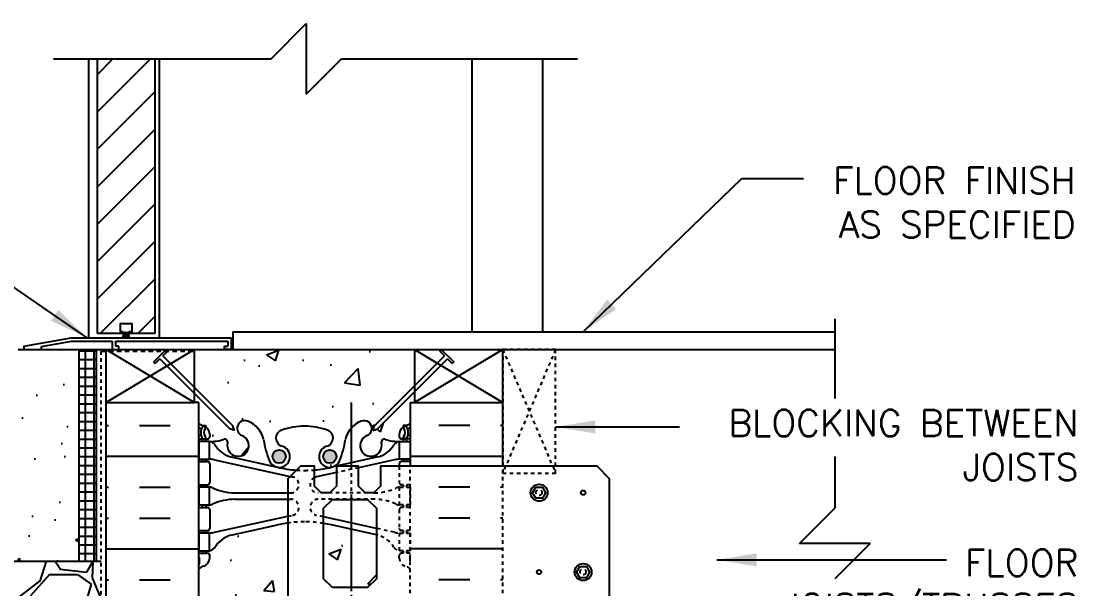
# Model space of a CAD drawing. Header units: inches. Extents: x -6.8 to 40.4, y 60.9 to 144.1.
# Drawn here: x 10.25 to 40.15, y 98.46 to 114.55 of the extents above; entities that cross this region are included whole.
import ezdxf

# ---------------------------------------------------------------- set-up
doc = ezdxf.new("R2010")
doc.units = ezdxf.units.IN
doc.header["$LTSCALE"] = 0.5
doc.header["$MEASUREMENT"] = 0
doc.linetypes.add('DASHED2', pattern=[0.375, 0.25, -0.125])
doc.linetypes.add('HIDDEN2', pattern=[0.1875, 0.125, -0.0625])
for name, color, linetype in [('HATCH', 12, 'Continuous'), ('Hidden2', 12, 'HIDDEN2'), ('LINE18', 9, 'Continuous'), ('line25', 2, 'Continuous'), ('LINE3', 3, 'Continuous'), ('LINE50', 5, 'Continuous'), ('LINE9', 9, 'Continuous'), ('TEXT', 4, 'Continuous'), ('Web_Edge', 9, 'Continuous')]:
    doc.layers.add(name, color=color, linetype=linetype)
doc.styles.add('DIM', font='romans.shx', dxfattribs={"width": 0.7})
doc.styles.add('ROMANS', font='romans.shx', dxfattribs={"height": 0.75})
doc.dimstyles.new('ext_12', dxfattribs={"dimscale": 12, "dimtxt": 0.09375, "dimasz": 0.09375, "dimexe": 0.09375, "dimexo": 0.0625, "dimgap": 0.0625, "dimtad": 1, "dimdec": 1, "dimzin": 3, "dimdsep": 46, "dimlunit": 4, "dimtxsty": 'DIM', "dimcen": 0.09, "dimdle": 0.09375, "dimclrt": 4, "dimadec": 0, "dimazin": 0, "dimtfac": 1, "dimtdec": 1, "dimtmove": 2, "dimatfit": 3, "dimfxl": 1, "dimfrac": 2, "dimtolj": 1, "dimtzin": 0, "dimarcsym": 0})

msp = doc.modelspace()

# ---------------------------------------------------------------- hatches: boundary and pattern name
at = {"layer": 'HATCH'}
h = msp.add_hatch(dxfattribs=at)
h.set_pattern_fill('AR-CONC', color=256, scale=0.5)
h.paths.add_polyline_path([(21.144, 81.102, -0.317837), (20.977, 81.338), (20.977, 81.405, -0.414214), (21.04, 81.468), (21.087, 81.468), (21.087, 81.538), (20.982, 81.538, -0.188973), (20.826, 81.633, 0.196323), (20.377, 81.979), (19.055, 82.269, 0.057795), (18.287, 82.358, 0.057795), (17.519, 82.269), (16.197, 81.979, 0.196323), (15.748, 81.633, -0.188973), (15.592, 81.538), (15.487, 81.538), (15.487, 81.468), (15.535, 81.468, -0.414214), (15.597, 81.405), (15.597, 81.338, -0.317837), (15.43, 81.102, 0.082415), (15.287, 81.023), (15.287, 79.496), (17.256, 79.496), (18.256, 78.496), (18.256, 80.496), (19.256, 79.496), (21.287, 79.496), (21.287, 81.023, 0.082415)])
h.paths.add_polyline_path([(21.287, 87.242), (21.287, 89.331, 0.064398), (21.177, 89.397), (21.087, 89.397), (21.087, 89.438, -0.249069), (20.977, 89.645), (20.977, 89.713, -0.414214), (21.04, 89.775), (21.087, 89.775), (21.087, 89.845), (20.982, 89.845, 0.10046), (20.588, 89.788, -0.601435), (20.469, 89.893, 2.182095), (20.059, 89.68, -1), (19.895, 89.272, -0.24438), (19.447, 89.792, 0.053157), (19.281, 90.407, 0.223253), (19.081, 90.571), (19.061, 90.576, 0.955472), (18.923, 89.982, -0.735593), (18.936, 89.524, -0.082755), (18.287, 89.416, -0.082755), (17.638, 89.524, -0.735593), (17.651, 89.982, 0.955472), (17.513, 90.576), (17.493, 90.571, 0.223253), (17.293, 90.407, 0.053157), (17.127, 89.792, -0.24438), (16.679, 89.272, -1), (16.515, 89.68, 2.182095), (16.105, 89.893, -0.601435), (15.986, 89.788, 0.10046), (15.592, 89.845), (15.487, 89.845), (15.487, 89.775), (15.535, 89.775, -0.414214), (15.597, 89.713), (15.597, 89.645, -0.249069), (15.487, 89.438), (15.487, 89.397), (15.397, 89.397, 0.064398), (15.287, 89.331), (15.287, 87.242), (15.287, 85.153, 0.064398), (15.397, 85.087), (15.487, 85.087), (15.487, 85.045, -0.249069), (15.597, 84.838), (15.597, 84.77, -0.414214), (15.535, 84.708), (15.487, 84.708), (15.487, 84.638), (15.592, 84.638, 0.10046), (15.986, 84.695, -0.601435), (16.105, 84.59, 2.182095), (16.515, 84.803, -1), (16.679, 85.211, -0.24438), (17.127, 84.691, 0.053157), (17.293, 84.077, 0.223253), (17.493, 83.912), (17.513, 83.907, 0.955472), (17.651, 84.501, -0.735593), (17.638, 84.959, -0.082755), (18.287, 85.067, -0.082755), (18.936, 84.959, -0.735593), (18.923, 84.501, 0.955472), (19.061, 83.907), (19.081, 83.912, 0.223253), (19.281, 84.077, 0.053157), (19.447, 84.691, -0.24438), (19.895, 85.211, -1), (20.059, 84.803, 2.182095), (20.469, 84.59, -0.601435), (20.588, 84.695, 0.10046), (20.982, 84.638), (21.087, 84.638), (21.087, 84.708), (21.04, 84.708, -0.414214), (20.977, 84.77), (20.977, 84.838, -0.249069), (21.087, 85.045), (21.087, 85.087), (21.177, 85.087, 0.064398), (21.287, 85.153)])
h.paths.add_polyline_path([(21.287, 95.934), (20.443, 95.934), (20.443, 96.497), (20.256, 96.684), (20.006, 96.684), (19.818, 96.497), (19.818, 95.934), (19.193, 95.934), (19.193, 96.497), (19.006, 96.684), (18.756, 96.684), (18.568, 96.497), (18.568, 95.934), (18.172, 95.934), (17.818, 96.288), (17.818, 100.325, 0.022683), (17.519, 100.269), (16.197, 99.979, 0.196323), (15.748, 99.633, -0.188973), (15.592, 99.538), (15.487, 99.538), (15.487, 99.468), (15.535, 99.468, -0.414214), (15.597, 99.405), (15.597, 99.338, -0.317837), (15.43, 99.102, 0.082415), (15.287, 99.023), (15.287, 93.46, 0.082415), (15.43, 93.381, -0.317837), (15.597, 93.145), (15.597, 93.078, -0.414214), (15.535, 93.015), (15.487, 93.015), (15.487, 92.945), (15.592, 92.945, -0.188973), (15.748, 92.851, 0.196323), (16.197, 92.504), (17.519, 92.214, 0.057795), (18.287, 92.125, 0.057795), (19.055, 92.214), (20.377, 92.504, 0.196323), (20.826, 92.851, -0.188973), (20.982, 92.945), (21.087, 92.945), (21.087, 93.015), (21.04, 93.015, -0.414214), (20.977, 93.078), (20.977, 93.145, -0.317837), (21.144, 93.381, 0.082415), (21.287, 93.46)])
h.paths.add_polyline_path([(20.327, 99.99), (19.055, 100.269, 0.017332), (18.827, 100.315), (18.827, 98.742), (19.077, 98.492), (20.077, 98.492), (20.327, 98.742)], flags=17)
h.paths.add_polyline_path([(21.412, 105.242), (15.162, 105.242), (15.162, 104.175), (16.258, 103.08), (16.298, 102.951), (16.17, 102.991), (15.162, 103.999), (15.162, 103.742), (15.287, 103.742), (15.287, 103.153, 0.064398), (15.397, 103.087), (15.487, 103.087), (15.487, 103.045, -0.249069), (15.597, 102.838), (15.597, 102.77, -0.414214), (15.535, 102.708), (15.487, 102.708), (15.487, 102.638), (15.592, 102.638, 0.10046), (15.986, 102.695, -0.601435), (16.105, 102.59, 2.182095), (16.515, 102.803, -1), (16.679, 103.211, -0.24438), (17.127, 102.691, 0.053157), (17.293, 102.077, 0.223253), (17.493, 101.912), (17.513, 101.907, 0.955472), (17.651, 102.501, -0.735593), (17.638, 102.959, -0.082755), (18.287, 103.067, -0.082755), (18.936, 102.959, -0.735593), (18.923, 102.501, 0.955472), (19.061, 101.907), (19.081, 101.912, 0.223253), (19.281, 102.077, 0.053157), (19.447, 102.691, -0.24438), (19.895, 103.211, -1), (20.059, 102.803, 2.182095), (20.469, 102.59, -0.601435), (20.588, 102.695, 0.10046), (20.982, 102.638), (21.087, 102.638), (21.087, 102.708), (21.04, 102.708, -0.414214), (20.977, 102.77), (20.977, 102.838, -0.249069), (21.087, 103.045), (21.087, 103.087), (21.177, 103.087, 0.064398), (21.287, 103.153), (21.287, 103.742), (21.412, 103.742), (21.412, 104.045), (20.359, 102.991), (20.23, 102.951), (20.27, 103.08), (21.412, 104.221)])
h.paths.add_polyline_path([(21.287, 127.882, 0.082415), (21.144, 127.961, -0.317837), (20.977, 128.197), (20.977, 128.265, -0.414214), (21.04, 128.327), (21.087, 128.327), (21.087, 128.397), (20.982, 128.397, -0.188973), (20.826, 128.492, 0.196323), (20.377, 128.838), (19.055, 129.129, 0.057795), (18.287, 129.218, 0.057795), (17.519, 129.129), (16.197, 128.838, 0.196323), (15.748, 128.492, -0.188973), (15.592, 128.397), (15.487, 128.397), (15.487, 128.327), (15.535, 128.327, -0.414214), (15.597, 128.265), (15.597, 128.197, -0.317837), (15.43, 127.961, 0.082415), (15.287, 127.882), (15.287, 125.101), (15.912, 125.101), (15.912, 125.151), (17.862, 125.151, 0.414214), (17.987, 125.276), (17.987, 125.351, -1), (18.587, 125.351), (18.587, 125.276, 0.414214), (18.712, 125.151), (20.662, 125.151), (20.662, 125.101), (21.287, 125.101)])
h.paths.add_polyline_path([(21.287, 134.101), (21.287, 136.19, 0.064398), (21.177, 136.256), (21.087, 136.256), (21.087, 136.298, -0.249069), (20.977, 136.505), (20.977, 136.572, -0.414214), (21.04, 136.635), (21.087, 136.635), (21.087, 136.705), (20.982, 136.705, 0.10046), (20.588, 136.648, -0.601435), (20.469, 136.752, 2.182095), (20.059, 136.54, -1), (19.895, 136.131, -0.24438), (19.447, 136.652, 0.053157), (19.281, 137.266, 0.223253), (19.081, 137.431), (19.061, 137.435, 0.955472), (18.923, 136.842, -0.735593), (18.936, 136.384, -0.082755), (18.287, 136.275, -0.082755), (17.638, 136.384, -0.735593), (17.651, 136.842, 0.955472), (17.513, 137.435), (17.493, 137.431, 0.223253), (17.293, 137.266, 0.053157), (17.127, 136.652, -0.24438), (16.679, 136.131, -1), (16.515, 136.54, 2.182095), (16.105, 136.752, -0.601435), (15.986, 136.648, 0.10046), (15.592, 136.705), (15.487, 136.705), (15.487, 136.635), (15.535, 136.635, -0.414214), (15.597, 136.572), (15.597, 136.505, -0.249069), (15.487, 136.298), (15.487, 136.256), (15.397, 136.256, 0.064398), (15.287, 136.19), (15.287, 134.101), (15.287, 132.012, 0.064398), (15.397, 131.946), (15.487, 131.946), (15.487, 131.904, -0.249069), (15.597, 131.697), (15.597, 131.63, -0.414214), (15.535, 131.567), (15.487, 131.567), (15.487, 131.497), (15.592, 131.497, 0.10046), (15.986, 131.554, -0.601435), (16.105, 131.449, 2.182095), (16.515, 131.662, -1), (16.679, 132.071, -0.24438), (17.127, 131.55, 0.053157), (17.293, 130.936, 0.223253), (17.493, 130.771), (17.513, 130.767, 0.955472), (17.651, 131.36, -0.735593), (17.638, 131.818, -0.082755), (18.287, 131.926, -0.082755), (18.936, 131.818, -0.735593), (18.923, 131.36, 0.955472), (19.061, 130.767), (19.081, 130.771, 0.223253), (19.281, 130.936, 0.053157), (19.447, 131.55, -0.24438), (19.895, 132.071, -1), (20.059, 131.662, 2.182095), (20.469, 131.449, -0.601435), (20.588, 131.554, 0.10046), (20.982, 131.497), (21.087, 131.497), (21.087, 131.567), (21.04, 131.567, -0.414214), (20.977, 131.63), (20.977, 131.697, -0.249069), (21.087, 131.904), (21.087, 131.946), (21.177, 131.946, 0.064398), (21.287, 132.012)])
h.paths.add_polyline_path([(20.977, 140.005, -0.317837), (21.144, 140.24, 0.082415), (21.287, 140.32), (21.287, 143.101), (19.287, 143.101), (18.287, 142.101), (18.287, 144.101), (17.287, 143.101), (15.287, 143.101), (15.287, 140.32, 0.082415), (15.43, 140.24, -0.317837), (15.597, 140.005), (15.597, 139.937, -0.414214), (15.535, 139.875), (15.487, 139.875), (15.487, 139.805), (15.592, 139.805, -0.188973), (15.748, 139.71, 0.196323), (16.197, 139.364), (17.519, 139.073, 0.057795), (18.287, 138.984, 0.057795), (19.055, 139.073), (20.377, 139.364, 0.196323), (20.826, 139.71, -0.188973), (20.982, 139.805), (21.087, 139.805), (21.087, 139.875), (21.04, 139.875, -0.414214), (20.977, 139.937)])
h = msp.add_hatch(dxfattribs=at)
h.set_pattern_fill('ANSI31', color=256, scale=6, style=0)
h.set_pattern_definition([(45, (-108.6243, -52.5442), (-0.53033, 0.53033), [])])
h.paths.add_polyline_path([(12.412, 105.697), (14.037, 105.697), (14.037, 113.481), (12.412, 113.481)])
h = msp.add_hatch(dxfattribs=at)
h.set_pattern_fill('AR-CONC', color=256, scale=0.5)
h.paths.add_polyline_path([(11.881, 105.242), (10.162, 105.242), (7.975, 105.242), (3.503, 105.094), (3.516, 104.242), (2.516, 103.242), (4.516, 103.242), (3.516, 102.242), (3.516, 99.242), (11.881, 99.242)])
h = msp.add_hatch(dxfattribs=at)
h.set_pattern_fill('NET', color=256, scale=2, style=0)
h.set_pattern_definition([(0, (-109.18147, -52.5442), (0, 0.25), []), (90, (-109.18147, -52.5442), (-0.25, 2e-17), [])])
h.paths.add_polyline_path([(12.381, 101.946), (11.881, 102.08), (11.881, 99.242), (12.381, 99.242)])
h.paths.add_polyline_path([(12.381, 104.143), (11.881, 104.232), (11.881, 102.08), (12.381, 101.946)])
h.paths.add_polyline_path([(12.381, 105.242), (11.881, 105.242), (11.881, 104.232), (12.381, 104.143)])
h = msp.add_hatch(dxfattribs=at)
h.set_pattern_fill('INSUL', color=256, scale=7, style=0)
h.set_pattern_definition([(0, (-108.9002, -52.662), (0, 2.625), []), (0, (-108.9002, -51.787), (0, 2.625), [0.875, -0.875]), (0, (-108.9002, -50.912), (0, 2.625), [0.875, -0.875])])
edge = h.paths.add_edge_path()
edge.add_line((15.287, 103.742), (12.662, 103.742))
edge.add_line((12.662, 103.742), (12.662, 91.155))
edge.add_arc((11.491, 91.136), 1.171, -0.9422, 0.9422, ccw=False)
edge.add_line((12.662, 91.117), (12.662, 87.242))
edge.add_line((12.662, 87.242), (13.1, 87.242))
edge.add_line((13.1, 87.242), (13.1, 87.742))
edge.add_line((13.1, 87.742), (14.6, 87.742))
edge.add_line((14.6, 87.742), (14.6, 87.242))
edge.add_line((14.6, 87.242), (15.287, 87.242))
edge.add_line((15.287, 87.242), (15.287, 90.492))
edge.add_line((15.287, 90.492), (15.287, 103.742))
h = msp.add_hatch(dxfattribs=at)
h.set_pattern_fill('GRAVEL', color=256, scale=3, style=0)
h.set_pattern_definition([(228.0128, (5.40048, 82.49644), (-23.9999947, -27.000004), [0.40361, -39.95726]), (184.9697, (5.13048, 82.19644), (36.0000032, 2.9999739), [0.6926, -68.56777]), (132.5104, (4.44048, 82.13644), (29.9999722, -33.000026), [0.48836, -48.3481]), (267.2737, (3.27048, 81.38644), (2.9999881, 60.0000009), [0.63071, -62.44067]), (292.8337, (3.24048, 80.75644), (-15.0000297, 35.9999892), [0.61847, -61.22812]), (357.2737, (3.48048, 80.18644), (-60.0000009, 2.9999881), [0.63071, -62.44067]), (37.6942, (4.11048, 80.15644), (-39.00002204, -29.9999712), [0.83409, -82.57455]), (72.2553, (4.77048, 80.66644), (21.0000323, 65.9999887), [0.78746, -77.95896]), (121.4296, (5.01048, 81.41644), (-24.0000247, 38.9999851), [0.63285, -62.65222]), (175.2364, (4.68048, 81.95644), (33.000003, -2.9999746), [0.7225, -35.40229]), (222.3974, (3.96048, 82.01644), (-36.00002205, -32.99997625), [0.934344, -92.500125]), (138.8141, (6.24048, 81.35644), (-21.000009, 17.999992), [0.3189, -31.57153]), (171.4692, (6.00048, 81.56644), (38.9999949, -6.0000237), [0.60671, -60.06453]), (225, (5.4005, 81.6564), (-3e-16, -3), [0.42426, -3.81838]), (203.1986, (5.1905, 82.01644), (14.999999, 6.000004), [0.22847, -22.61885]), (291.8014, (4.9805, 81.92644), (-3, 9), [0.3231, -15.83239]), (30.9638, (5.1005, 81.62644), (8.999994, 6.000007), [0.52479, -16.96807]), (161.565, (5.5505, 81.8964), (6, -2.999995), [0.37947, -9.10736]), (16.3895, (3.24048, 81.92644), (30.0000066, 8.9999781), [0.5316, -52.62853]), (70.3462, (3.75048, 82.07644), (-11.9999857, -33.0000064), [0.44598, -44.15222]), (293.1986, (5.5505, 82.49644), (-6.000004, 14.999999), [0.45694, -22.39037]), (343.6105, (5.73048, 82.07644), (-30.0000066, 8.9999781), [0.5316, -52.62853]), (339.444, (3.2405, 80.06644), (-15.0000055, 5.999988), [0.51264, -25.11937]), (294.7751, (3.72048, 79.88644), (-14.9999766, 33.0000103), [0.42953, -42.52393]), (66.8014, (5.5805, 79.49644), (6.000004, 14.999999), [0.45694, -22.39037]), (17.354, (5.76048, 79.91644), (-39.000006, -11.9999835), [0.50289, -49.78627]), (69.444, (4.1105, 79.49644), (-5.999988, -15.0000055), [0.25632, -25.3757]), (101.31, (5.4005, 79.49644), (-2.999993, 12.000002), [0.15297, -15.14409]), (165.9638, (5.3705, 79.64644), (9.000002, -2.999994), [0.61847, -11.75085]), (186.009, (4.77048, 79.79644), (29.9999993, 2.999998), [0.57315, -56.74177]), (303.69, (5.1005, 81.3564), (-3.000004, 6), [0.43267, -10.384]), (353.1572, (5.34048, 80.99644), (50.9999981, -6.000024), [0.75538, -74.78269]), (60.9454, (6.09048, 80.90644), (-12, -21.000001), [0.30887, -30.57802]), (90, (6.2405, 81.1764), (-3, 3), [0.18, -2.82]), (120.2564, (4.71048, 79.88644), (11.9999847, -21.0000074), [0.41677, -41.26056]), (48.0128, (4.50048, 80.24644), (23.9999947, 27.000004), [0.80722, -39.55366]), (0, (5.0405, 80.8464), (3, 3), [0.78, -2.22]), (325.3048, (5.82048, 80.84644), (-29.9999828, 21.0000258), [0.47434, -46.95982]), (254.0546, (6.2105, 80.57644), (-3, -12), [0.4368, -21.40352]), (207.646, (6.09048, 80.15644), (-56.9999874, -30.0000231), [0.711195, -70.40842]), (175.4261, (5.46048, 79.82644), (-39.0000017, 2.9999844), [0.7524, -74.48722])])
h.paths.add_polyline_path([(8.263, 99.242), (5.107, 99.242), (5.109, 99.239), (5.174, 99.178), (5.239, 99.115), (5.302, 99.052), (5.364, 98.988), (5.426, 98.922), (5.486, 98.856), (5.546, 98.79), (5.605, 98.722), (5.663, 98.653), (5.721, 98.584), (5.777, 98.514), (5.833, 98.443), (5.888, 98.372), (5.943, 98.3), (5.996, 98.227), (6.049, 98.153), (6.101, 98.079), (6.153, 98.004), (6.204, 97.928), (6.254, 97.852), (6.304, 97.775), (6.353, 97.698), (6.401, 97.62), (6.449, 97.542), (6.496, 97.463), (6.543, 97.384), (6.589, 97.304), (6.635, 97.223), (6.68, 97.143), (6.725, 97.061), (6.769, 96.98), (6.813, 96.898), (6.856, 96.816), (6.899, 96.733), (6.942, 96.65), (6.984, 96.567), (7.025, 96.483), (7.067, 96.399), (7.108, 96.315), (7.148, 96.231), (7.189, 96.146), (7.229, 96.061), (7.269, 95.976), (7.308, 95.891), (7.347, 95.806), (7.386, 95.72), (7.425, 95.635), (7.464, 95.549), (7.502, 95.463), (7.54, 95.378), (7.578, 95.292), (7.616, 95.206), (7.654, 95.12), (7.692, 95.035), (7.729, 94.949), (7.767, 94.863), (7.804, 94.777), (7.841, 94.692), (7.879, 94.607), (7.916, 94.521), (7.953, 94.436), (7.99, 94.351), (8.027, 94.266), (8.064, 94.181), (8.101, 94.096), (8.138, 94.011), (8.175, 93.926), (8.212, 93.842), (8.248, 93.757), (8.285, 93.673), (8.321, 93.588), (8.357, 93.504), (8.393, 93.419), (8.43, 93.335), (8.465, 93.25), (8.501, 93.166), (8.537, 93.082), (8.572, 92.998), (8.608, 92.914), (8.643, 92.829), (8.678, 92.745), (8.713, 92.661), (8.748, 92.577), (8.783, 92.493), (8.817, 92.408), (8.851, 92.324), (8.885, 92.24), (8.919, 92.156), (8.953, 92.072), (8.987, 91.987), (9.02, 91.903), (9.053, 91.819), (9.086, 91.735), (9.119, 91.65), (9.151, 91.566), (9.184, 91.481), (9.216, 91.397), (9.248, 91.312), (9.279, 91.228), (9.311, 91.143), (9.342, 91.058), (9.373, 90.973), (9.403, 90.888), (9.433, 90.803), (9.464, 90.718), (9.493, 90.633), (9.523, 90.548), (9.552, 90.463), (9.581, 90.377), (9.61, 90.292), (9.638, 90.206), (9.666, 90.12), (9.694, 90.034), (9.722, 89.948), (9.749, 89.862), (9.776, 89.776), (9.802, 89.69), (9.829, 89.603), (9.855, 89.516), (9.881, 89.43), (9.906, 89.343), (9.931, 89.256), (9.956, 89.169), (9.981, 89.082), (10.005, 88.995), (10.029, 88.907), (10.053, 88.82), (10.077, 88.732), (10.1, 88.645), (10.123, 88.557), (10.146, 88.469), (10.169, 88.381), (10.191, 88.293), (10.213, 88.205), (10.235, 88.117), (10.257, 88.029), (10.278, 87.94), (10.3, 87.852), (10.321, 87.764), (10.342, 87.675), (10.362, 87.586), (10.383, 87.498), (10.403, 87.409), (10.423, 87.32), (10.443, 87.231), (10.463, 87.142), (10.482, 87.053), (10.501, 86.964), (10.521, 86.875), (10.54, 86.785), (10.558, 86.696), (10.577, 86.607), (10.596, 86.517), (10.614, 86.428), (10.632, 86.338), (10.65, 86.249), (10.668, 86.159), (10.686, 86.069), (10.703, 85.979), (10.721, 85.89), (10.738, 85.8), (10.755, 85.71), (10.773, 85.62), (10.79, 85.53), (10.806, 85.44), (10.823, 85.35), (10.84, 85.26), (10.856, 85.17), (10.873, 85.08), (10.889, 84.99), (10.906, 84.9), (10.922, 84.809), (10.938, 84.719), (10.954, 84.629), (10.97, 84.539), (10.986, 84.449), (11.002, 84.358), (11.017, 84.268), (11.033, 84.178), (11.049, 84.087), (11.064, 83.997), (11.08, 83.907), (11.095, 83.816), (11.111, 83.726), (11.126, 83.636), (11.142, 83.545), (11.157, 83.455), (11.172, 83.365), (11.188, 83.274), (11.203, 83.184), (11.218, 83.094), (11.233, 83.003), (11.249, 82.913), (11.264, 82.823), (11.279, 82.732), (11.294, 82.642), (11.31, 82.552), (11.325, 82.462), (11.34, 82.371), (11.356, 82.281), (11.371, 82.191), (11.386, 82.101), (11.402, 82.011), (11.417, 81.921), (11.433, 81.831), (11.448, 81.74), (11.464, 81.65), (11.479, 81.561), (11.495, 81.471), (11.51, 81.381), (11.526, 81.291), (11.542, 81.201), (11.558, 81.111), (11.573, 81.021), (11.589, 80.931), (11.605, 80.842), (11.621, 80.752), (11.637, 80.662), (11.652, 80.572), (11.668, 80.483), (11.684, 80.393), (11.7, 80.303), (11.716, 80.214), (11.732, 80.124), (11.748, 80.034), (11.764, 79.945), (11.78, 79.855), (11.796, 79.765), (11.812, 79.676), (11.828, 79.586), (11.844, 79.496), (12.475, 79.496), (12.475, 91.748), (12.515, 99.242)])
at = {"layer": 'LINE3'}
for points in [[(17.756, 102.207, 1), (17.381, 102.207, 1)], [(17.381, 102.207, 1), (17.756, 102.207, 1)], [(19.193, 102.207, 1), (18.818, 102.207, 1)], [(18.818, 102.207, 1), (19.193, 102.207, 1)]]:
    msp.add_hatch(color=256, dxfattribs=at).paths.add_polyline_path(points)

# ---------------------------------------------------------------- linework, layer by layer
at = {"layer": 'HATCH'}
for p, q in [((14.162, 113.481), (14.162, 105.572)), ((23.037, 113.481), (23.037, 105.742)), ((25.037, 113.481), (25.037, 105.742)), ((12.662, 105.242), (15.162, 103.742)), ((15.162, 105.242), (12.662, 103.742)), ((21.412, 105.242), (23.912, 103.742)), ((23.912, 105.242), (21.412, 103.742)), ((22.974, 103.088), (22.099, 103.088)), ((23.912, 103.088), (23.849, 103.088)), ((23.912, 102.213), (21.287, 102.213)), ((22.974, 101.338), (22.099, 101.338)), ((23.912, 101.338), (23.849, 101.338)), ((19.126, 100.807), (19.126, 100.807)), ((22.974, 100.463), (22.099, 100.463)), ((23.912, 100.463), (23.849, 100.463)), ((23.912, 99.588), (21.287, 99.588)), ((22.974, 98.713), (22.099, 98.713)), ((23.912, 98.713), (23.849, 98.713))]:
    msp.add_line(p, q, dxfattribs=at)
at = {"layer": 'HATCH', "linetype": 'HIDDEN2'}
for p, q in [((19.608, 101.934), (19.608, 100.992)), ((19.126, 100.807), (19.126, 100.807)), ((19.608, 98.492), (19.608, 95.934))]:
    msp.add_line(p, q, dxfattribs=at)
at = {"layer": 'HATCH'}
for centre, radius, start, end in [((12.842, 105.666), 0.307, 342.2274, 13.9189), ((13.602, 105.666), 0.463, 170.8289, 191.6683), ((12.842, 105.666), 0.322, 343.1152, 13.2318), ((13.602, 105.666), 0.447, 170.5058, 192.0818), ((12.842, 105.666), 0.338, 343.9173, 12.61), ((13.602, 105.666), 0.432, 170.1589, 192.526), ((12.842, 105.666), 0.354, 344.6457, 12.0444), ((13.602, 105.666), 0.416, 169.7855, 193.0043), ((12.842, 105.666), 0.369, 345.3103, 11.5276), ((13.602, 105.666), 0.401, 169.3826, 193.521), ((12.842, 105.666), 0.385, 345.9191, 11.0537), ((13.602, 105.666), 0.385, 168.9463, 194.0809), ((12.842, 105.666), 0.401, 346.479, 10.6174), ((13.602, 105.666), 0.369, 168.4724, 194.6897), ((12.842, 105.666), 0.416, 346.9957, 10.2145), ((13.602, 105.666), 0.354, 167.9556, 195.3543), ((12.842, 105.666), 0.432, 347.474, 9.8411), ((13.602, 105.666), 0.338, 167.39, 196.0827), ((12.842, 105.666), 0.447, 347.9182, 9.4942), ((13.602, 105.666), 0.322, 166.7682, 196.8848), ((12.842, 105.666), 0.463, 348.3317, 9.1711), ((13.602, 105.666), 0.307, 166.0811, 197.7726)]:
    msp.add_arc(centre, radius, start, end, dxfattribs=at)
at = {"layer": 'Hidden2'}
for p, q in [((19.818, 101.892), (19.193, 101.756)), ((20.977, 101.934), (20.977, 101.47)), ((17.884, 101.646), (17.947, 101.632)), ((21.287, 101.408), (21.04, 101.408)), ((21.087, 101.408), (21.087, 101.338)), ((21.177, 101.408), (21.177, 101.338)), ((17.818, 101.178), (17.898, 101.178)), ((20.272, 101.178), (18.676, 101.178)), ((17.818, 100.998), (17.898, 100.998)), ((20.272, 100.998), (18.676, 100.998)), ((21.087, 100.838), (21.087, 100.768)), ((21.177, 100.838), (21.177, 100.768)), ((17.818, 100.515), (17.947, 100.543)), ((18.827, 100.5), (18.627, 100.543)), ((20.977, 100.705), (20.977, 100.17)), ((21.287, 100.768), (21.04, 100.768)), ((20.838, 100.062), (20.327, 100.173)), ((20.377, 99.979), (20.327, 99.99)), ((21.287, 100.108), (21.04, 100.108)), ((21.087, 100.108), (21.087, 100.038)), ((21.177, 100.108), (21.177, 100.038)), ((20.977, 99.338), (20.977, 99.405)), ((21.287, 99.468), (21.04, 99.468)), ((21.087, 99.538), (21.087, 99.468)), ((21.177, 99.538), (21.177, 99.468)), ((21.277, 99.348), (21.277, 99.162))]:
    msp.add_line(p, q, dxfattribs=at)
at = {"layer": 'Hidden2', "linetype": 'HIDDEN2'}
msp.add_line((21.287, 95.934), (21.287, 101.934), dxfattribs=at)
at = {"layer": 'Hidden2'}
for points in [[(21.282, 100.838), (20.982, 100.838), (20.982, 101.338), (21.282, 101.338)], [(21.282, 99.538), (20.982, 99.538), (20.982, 100.038), (21.282, 100.038)]]:
    msp.add_lwpolyline(points, close=True, dxfattribs=at)
for centre, radius, start, end in [((18.287, 105.173), 3.356, 266.1524, 270), ((18.288, 105.157), 3.34, 269.9886, 274.814), ((17.898, 101.408), 0.23, 270, 77.6055), ((18.676, 101.408), 0.23, 118.0472, 270), ((21.04, 101.47), 0.0625, 180, 270), ((20.242, 102.777), 1.6, 271.0797, 293.4327), ((20.986, 101.119), 0.219, 91.08, 119.5063), ((17.898, 100.768), 0.23, 282.3945, 90), ((18.676, 100.768), 0.23, 90, 257.6055), ((20.242, 99.398), 1.6, 66.5673, 88.9203), ((20.986, 101.056), 0.219, 240.4937, 268.92), ((20.986, 101.056), 0.219, 240.4937, 268.92), ((21.04, 100.705), 0.0625, 90, 180), ((18.287, 97.002), 3.356, 90, 98.0333), ((18.287, 97.002), 3.356, 80.741, 90), ((20.178, 99.256), 0.75, 30.155, 74.5838), ((21.073, 101.034), 1, 256.4291, 264.7991), ((21.04, 100.17), 0.0625, 180, 270), ((21.025, 99.784), 0.25, 217.2777, 260.0823), ((21.04, 99.405), 0.0625, 90, 180), ((21.227, 99.338), 0.25, 180, 250.5288), ((21.297, 99.348), 0.02, 119.988, 180), ((20.977, 98.631), 0.5, 51.6833, 70.5288), ((21.297, 99.162), 0.02, 180, 238.927), ((20.977, 98.631), 0.6, 58.8907, 58.927)]:
    msp.add_arc(centre, radius, start, end, dxfattribs=at)
at = {"layer": 'LINE18'}
for p, q in [((14.184, 104.977), (16.17, 102.991)), ((14.272, 105.065), (16.258, 103.08)), ((14.361, 105.242), (14.405, 105.197)), ((22.256, 105.065), (20.27, 103.08)), ((22.344, 104.977), (20.359, 102.991)), ((14.008, 104.889), (14.052, 104.844)), ((22.521, 104.889), (22.476, 104.844)), ((16.298, 102.951), (16.17, 102.991)), ((16.298, 102.951), (16.258, 103.08)), ((20.23, 102.951), (20.27, 103.08)), ((20.23, 102.951), (20.359, 102.991))]:
    msp.add_line(p, q, dxfattribs=at)
for points in [[(14.008, 104.889), (14.361, 105.242)], [(14.184, 104.977), (14.052, 104.844)], [(14.272, 105.065), (14.405, 105.197)], [(22.256, 105.065), (22.124, 105.197)], [(22.168, 105.242), (22.521, 104.889)], [(22.344, 104.977), (22.476, 104.844)]]:
    msp.add_lwpolyline(points, dxfattribs=at)
at = {"layer": 'line25', "color": 12}
msp.add_line((12.161, 113.481), (12.161, 105.572), dxfattribs=at)
at = {"layer": 'line25'}
for p, q in [((12.412, 105.697), (12.412, 113.481)), ((14.037, 113.481), (14.037, 105.697)), ((13.135, 105.697), (12.412, 105.697)), ((13.135, 105.697), (13.135, 105.74)), ((13.305, 105.697), (13.305, 105.74)), ((13.305, 105.74), (13.386, 105.74)), ((14.037, 105.697), (13.305, 105.697)), ((11.881, 105.242), (11.881, 99.242)), ((12.381, 99.242), (12.381, 105.242)), ((15.287, 103.742), (15.162, 103.742)), ((15.287, 87.242), (15.287, 103.742)), ((21.287, 103.742), (21.287, 101.934)), ((21.287, 103.742), (21.412, 103.742))]:
    msp.add_line(p, q, dxfattribs=at)
for points in [[(13.135, 105.74), (13.064, 105.74), (13.064, 105.98), (13.386, 105.98), (13.386, 105.74), (13.305, 105.74)], [(26.943, 96.288), (26.943, 101.581), (26.59, 101.934), (20.443, 101.934), (20.443, 101.372), (20.256, 101.184), (20.006, 101.184), (19.818, 101.372), (19.818, 101.934), (19.193, 101.934), (19.193, 101.372), (19.006, 101.184), (18.756, 101.184), (18.568, 101.372), (18.568, 101.934), (18.172, 101.934), (17.818, 101.581), (17.818, 96.288)]]:
    msp.add_lwpolyline(points, dxfattribs=at)
msp.add_lwpolyline([(19.077, 98.492), (18.827, 98.742), (18.827, 100.742), (19.077, 100.992), (20.077, 100.992), (20.327, 100.742), (20.327, 98.742), (20.077, 98.492)], close=True, dxfattribs=at)
at = {"layer": 'LINE3'}
for p, q in [((19.608, 103.742), (19.608, 101.934)), ((19.608, 100.992), (19.608, 98.492))]:
    msp.add_line(p, q, dxfattribs=at)
for centre in [(17.569, 102.207), (17.569, 102.207), (19.006, 102.207), (19.006, 102.207)]:
    msp.add_circle(centre, 0.188, dxfattribs=at)
at = {"layer": 'LINE50'}
for p, q in [((10.162, 105.242), (23.912, 105.242)), ((23.912, 105.242), (33.334, 105.242)), ((12.662, 91.117), (12.662, 103.742)), ((23.912, 101.934), (23.912, 103.742)), ((3.516, 99.242), (12.515, 99.242))]:
    msp.add_line(p, q, dxfattribs=at)
at = {"layer": 'LINE50', "color": 9, "linetype": 'DASHED2'}
msp.add_line((12.515, 105.192), (15.162, 105.192), dxfattribs=at)
at = {"layer": 'LINE9'}
for p, q in [((17.339, 113.481), (18.339, 114.481)), ((18.339, 114.481), (18.339, 112.481)), ((11.161, 113.481), (17.339, 113.481)), ((18.339, 112.481), (19.339, 113.481)), ((19.339, 113.481), (26.037, 113.481)), ((33.334, 106.112), (33.334, 103.855)), ((10.328, 105.337), (11.664, 105.572)), ((11.664, 105.572), (16.203, 105.572)), ((16.203, 105.572), (16.203, 105.242)), ((16.256, 105.742), (16.256, 105.242)), ((10.328, 105.337), (10.328, 105.242)), ((10.828, 105.33), (11.672, 105.478)), ((10.828, 105.242), (10.828, 105.33)), ((11.664, 105.478), (12.828, 105.478)), ((12.828, 105.478), (12.828, 105.242)), ((12.922, 105.478), (16.11, 105.478)), ((12.922, 105.478), (12.922, 105.335)), ((13.016, 105.335), (12.922, 105.335)), ((13.016, 105.242), (13.016, 105.335)), ((16.016, 105.242), (16.016, 105.335)), ((16.016, 105.335), (16.11, 105.335)), ((16.11, 105.478), (16.11, 105.335)), ((10.328, 105.242), (10.828, 105.242)), ((12.662, 103.742), (12.662, 105.242)), ((12.828, 105.242), (13.016, 105.242)), ((15.162, 103.742), (15.162, 105.242)), ((16.203, 105.242), (16.016, 105.242)), ((21.412, 105.242), (21.412, 103.742)), ((22.124, 105.197), (22.168, 105.242)), ((23.912, 103.742), (23.912, 105.242)), ((12.662, 103.742), (15.162, 103.742)), ((21.412, 103.742), (23.912, 103.742)), ((33.334, 102.208), (33.334, 100.742)), ((32.334, 99.742), (33.334, 100.742)), ((34.334, 99.742), (32.334, 99.742)), ((34.334, 99.742), (33.334, 98.742))]:
    msp.add_line(p, q, dxfattribs=at)
at = {"layer": 'LINE9', "linetype": 'DASHED2', "ltscale": 0.5}
msp.add_line((12.515, 79.496), (12.515, 105.192), dxfattribs=at)
at = {"layer": 'LINE9', "linetype": 'HIDDEN2'}
for p, q in [((23.912, 105.242), (25.412, 101.742)), ((25.412, 105.242), (23.912, 101.742)), ((23.912, 95.934), (23.912, 101.934))]:
    msp.add_line(p, q, dxfattribs=at)
msp.add_lwpolyline([(23.912, 101.742), (25.412, 101.742), (25.412, 105.242), (23.912, 105.242)], close=True, dxfattribs=at)
at = {"layer": 'LINE9'}
for points in [[(25.036, 101.344), (25.128, 101.184), (25.036, 101.024), (24.851, 101.024), (24.759, 101.184), (24.851, 101.344)], [(26.286, 99.094), (26.378, 98.934), (26.286, 98.774), (26.101, 98.774), (26.009, 98.934), (26.101, 99.094)]]:
    msp.add_lwpolyline(points, close=True, dxfattribs=at)
for centre, radius in [((24.943, 101.184), 0.241), ((26.193, 101.184), 0.0625), ((24.943, 98.934), 0.0625), ((26.193, 98.934), 0.241)]:
    msp.add_circle(centre, radius, dxfattribs=at)
at = {"layer": 'LINE9', "linetype": 'DASHED2'}
for centre in [(24.939, 101.188), (26.189, 98.938)]:
    msp.add_circle(centre, 0.0843, dxfattribs=at)
at = {"layer": 'Web_Edge'}
for p, q in [((16.256, 105.742), (33.334, 105.742)), ((15.397, 103.087), (15.487, 103.087)), ((15.487, 103.087), (15.487, 103.045)), ((21.177, 103.087), (21.087, 103.087)), ((21.087, 103.087), (21.087, 103.045)), ((15.287, 102.808), (15.329, 102.808)), ((15.287, 102.708), (15.535, 102.708)), ((15.397, 102.708), (15.397, 102.638)), ((15.487, 102.708), (15.487, 102.638)), ((15.597, 102.838), (15.597, 102.77)), ((20.977, 102.838), (20.977, 102.77)), ((21.287, 102.708), (21.04, 102.708)), ((21.087, 102.708), (21.087, 102.638)), ((21.177, 102.708), (21.177, 102.638)), ((21.287, 102.808), (21.245, 102.808)), ((15.287, 102.068), (15.535, 102.068)), ((15.397, 102.138), (15.397, 102.068)), ((15.487, 102.138), (15.487, 102.068)), ((15.597, 102.005), (15.597, 101.47)), ((15.736, 102.114), (17.884, 101.646)), ((16.197, 102.197), (17.519, 101.906)), ((20.377, 102.197), (19.055, 101.906)), ((20.838, 102.114), (19.818, 101.892)), ((20.977, 102.005), (20.977, 101.934)), ((21.287, 102.068), (21.04, 102.068)), ((21.087, 102.138), (21.087, 102.068)), ((21.177, 102.138), (21.177, 102.068)), ((19.193, 101.756), (18.627, 101.632)), ((15.287, 101.408), (15.535, 101.408)), ((15.397, 101.408), (15.397, 101.338)), ((15.487, 101.408), (15.487, 101.338)), ((16.302, 101.178), (17.818, 101.178)), ((15.397, 100.838), (15.397, 100.768)), ((15.487, 100.838), (15.487, 100.768)), ((16.302, 100.998), (17.818, 100.998)), ((15.287, 100.768), (15.535, 100.768)), ((15.597, 100.705), (15.597, 100.17)), ((15.736, 100.062), (17.818, 100.515)), ((20.327, 100.173), (18.827, 100.5)), ((16.197, 99.979), (17.519, 100.269)), ((20.327, 99.99), (19.055, 100.269)), ((15.287, 100.108), (15.535, 100.108)), ((15.397, 100.108), (15.397, 100.038)), ((15.487, 100.108), (15.487, 100.038)), ((15.287, 99.468), (15.535, 99.468)), ((15.297, 99.348), (15.297, 99.162)), ((15.397, 99.538), (15.397, 99.468)), ((15.487, 99.538), (15.487, 99.468)), ((15.597, 99.338), (15.597, 99.405))]:
    msp.add_line(p, q, dxfattribs=at)
for points in [[(15.292, 102.138), (15.592, 102.138), (15.592, 102.638), (15.292, 102.638)], [(21.282, 102.138), (20.982, 102.138), (20.982, 102.638), (21.282, 102.638)], [(15.292, 100.838), (15.592, 100.838), (15.592, 101.338), (15.292, 101.338)], [(15.292, 99.538), (15.592, 99.538), (15.592, 100.038), (15.292, 100.038)]]:
    msp.add_lwpolyline(points, close=True, dxfattribs=at)
for centre, radius, start, end in [((16.597, 103.007), 0.22, 68.1963, 248.1963), ((16.402, 102.52), 0.745, 13.2652, 68.1963), ((20.172, 102.52), 0.745, 111.8037, 166.7348), ((19.977, 103.007), 0.22, 291.8037, 111.8037), ((15.597, 103.545), 0.5, 231.6833, 250.5288), ((15.597, 103.545), 0.6, 238.8907, 245.0748), ((15.591, 102.892), 0.25, 140.1145, 222.4609), ((15.336, 102.983), 0.02, 340.7916, 65.0748), ((15.433, 103.023), 0.045, 319.1879, 141.448), ((15.347, 102.838), 0.25, 0, 70.5288), ((15.591, 102.892), 0.16, 140.0001, 222.4609), ((17.716, 102.732), 0.24, 108.923, 254.2747), ((18.287, 101.067), 2, 90, 108.923), ((18.287, 101.067), 2, 71.077, 90), ((18.858, 102.732), 0.24, 285.7253, 71.077), ((21.227, 102.838), 0.25, 109.4712, 180), ((21.141, 103.023), 0.045, 38.552, 220.8121), ((20.983, 102.892), 0.16, 317.5391, 39.9999), ((20.977, 103.545), 0.5, 289.4712, 308.3167), ((20.983, 102.892), 0.25, 317.5391, 39.8855), ((21.238, 102.983), 0.02, 114.9252, 199.2084), ((20.977, 103.545), 0.6, 294.9252, 301.1093), ((15.329, 102.828), 0.02, 270, 14.1541), ((15.44, 102.754), 0.045, 222.4609, 42.4609), ((15.535, 102.77), 0.0625, 270, 0), ((15.648, 103.636), 1, 266.7879, 289.9067), ((15.549, 102.391), 0.25, 37.2777, 80.0823), ((16.018, 102.611), 0.09, 346.6795, 108.8651), ((16.402, 102.52), 0.305, 166.6795, 68.1963), ((20.09, 103.161), 3, 189.0273, 201.1984), ((16.484, 103.161), 3, 338.8016, 350.9727), ((20.172, 102.52), 0.305, 111.8037, 13.3205), ((20.556, 102.611), 0.09, 71.1349, 193.3205), ((20.926, 103.636), 1, 250.0933, 273.2121), ((21.025, 102.391), 0.25, 99.9177, 142.7223), ((21.04, 102.77), 0.0625, 180, 270), ((21.135, 102.754), 0.045, 137.5391, 317.5391), ((21.245, 102.828), 0.02, 165.8459, 270), ((16.396, 102.92), 0.75, 210.155, 254.5838), ((17.569, 102.207), 0.305, 205.3782, 74.2747), ((19.006, 102.207), 0.305, 105.7253, 334.6218), ((20.178, 102.92), 0.75, 285.4162, 329.845), ((15.535, 102.005), 0.0625, 0, 90), ((15.501, 101.142), 1, 76.4291, 84.7991), ((21.073, 101.142), 1, 95.2009, 103.5709), ((21.04, 102.005), 0.0625, 90, 180), ((18.287, 105.173), 3.356, 256.7692, 266.1524), ((18.287, 105.173), 3.356, 274.8025, 283.2308), ((15.535, 101.47), 0.0625, 270, 0), ((18.676, 101.408), 0.23, 102.3945, 118.0472), ((15.588, 101.119), 0.219, 60.4937, 88.92), ((16.332, 102.777), 1.6, 246.5673, 268.9203), ((15.588, 101.056), 0.219, 271.08, 299.5063), ((15.588, 101.056), 0.219, 271.08, 299.5063), ((16.332, 99.398), 1.6, 91.0797, 113.4327), ((16.332, 99.398), 1.6, 91.0797, 113.4327), ((15.535, 100.705), 0.0625, 0, 90), ((18.287, 97.002), 3.356, 98.0317, 103.2308), ((18.287, 97.002), 3.356, 76.7692, 80.741), ((15.535, 100.17), 0.0625, 270, 0), ((15.501, 101.034), 1, 275.2009, 283.5709), ((16.396, 99.256), 0.75, 105.4162, 149.845), ((15.549, 99.784), 0.25, 279.9177, 322.7223), ((15.277, 99.348), 0.02, 0, 60.012), ((15.347, 99.338), 0.25, 289.4712, 360), ((15.535, 99.405), 0.0625, 360, 90), ((15.277, 99.162), 0.02, 301.073, 0), ((15.597, 98.631), 0.6, 121.073, 121.1093), ((15.597, 98.631), 0.5, 109.4712, 128.3167)]:
    msp.add_arc(centre, radius, start, end, dxfattribs=at)

# ---------------------------------------------------------------- texts
at = {"layer": 'TEXT', "char_height": 0.75, "style": 'ROMANS'}
for s, insert, width, attachment_point in [('FLOOR FINISH AS SPECIFIED', (40.164, 110.409), 8.92326, 3), ('BLOCKING BETWEEN JOISTS', (40.244, 102.533), 11.52812, 6), ('FLOOR JOISTS/TRUSSES AS SPECIFIED', (40.244, 97.945), 9.12398, 6)]:
    msp.add_mtext(s, dxfattribs=dict(at, insert=insert, width=width, attachment_point=attachment_point))

# ---------------------------------------------------------------- leaders
at = {"layer": 'TEXT'}
for points in [[(12.125, 105.572), (2.632, 112.103), (0.043, 112.103)], [(25.412, 103.048), (28.932, 103.048)], [(29.991, 99.279), (36.501, 99.279)]]:
    msp.add_leader(points, dimstyle='ext_12', override={"dimgap": 0.0625, "dimtad": 0}, dxfattribs=at)
msp.add_leader([(26.192, 105.742), (30.699, 110.091), (32.45, 110.091)], dimstyle='ext_12', dxfattribs=at)

doc.saveas('drawing.dxf')
